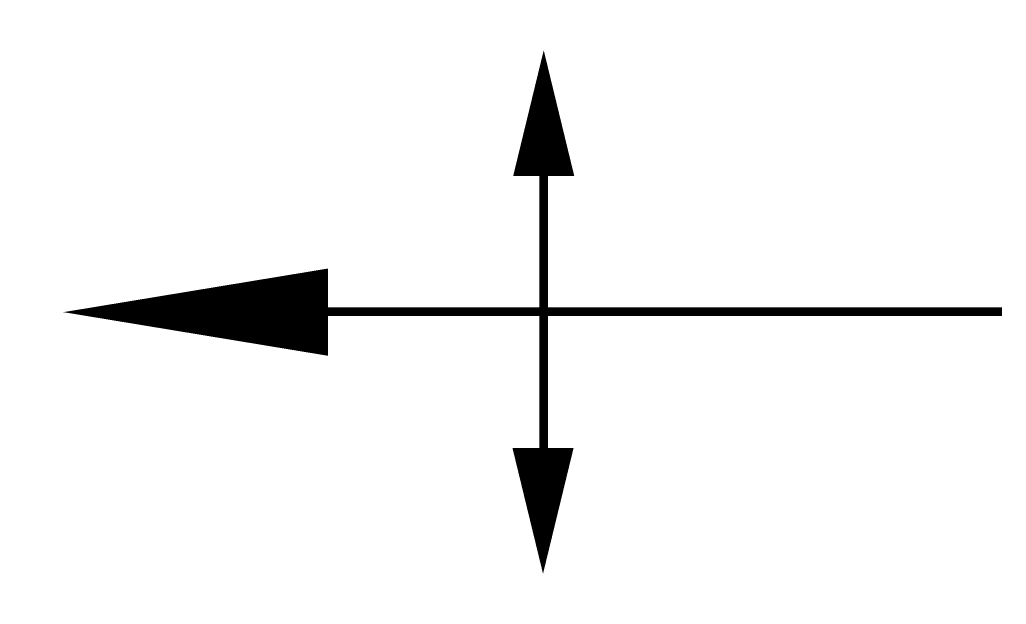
# Model space of a CAD drawing. Extents: x -0.5 to 10.8, y -0.3 to 6.4.
import ezdxf

# ---------------------------------------------------------------- set-up
doc = ezdxf.new("R2010")
doc.units = 0
doc.header["$MEASUREMENT"] = 0
doc.layers.get('0').update_dxf_attribs({"linetype": 'CONTINUOUS'})

msp = doc.modelspace()

# ---------------------------------------------------------------- linework, layer by layer
for points in [[(5.503, 4.559, 0.7, 0, 0), (5.503, 6, 0, 0, 0)], [(0.001, 2.999, 0, 1, 0), (3.033, 2.999, 1, 1, 0)], [(5.495, 1.442, 0.7, 0, 0), (5.495, 0.001, 0, 0, 0)]]:
    msp.add_lwpolyline(points, format="xyseb")
at = {"const_width": 0.1}
for points in [[(5.503, 4.559), (5.503, 0.974)], [(2.623, 3.004), (10.751, 3.004)]]:
    msp.add_lwpolyline(points, dxfattribs=at)

doc.saveas('drawing.dxf')
